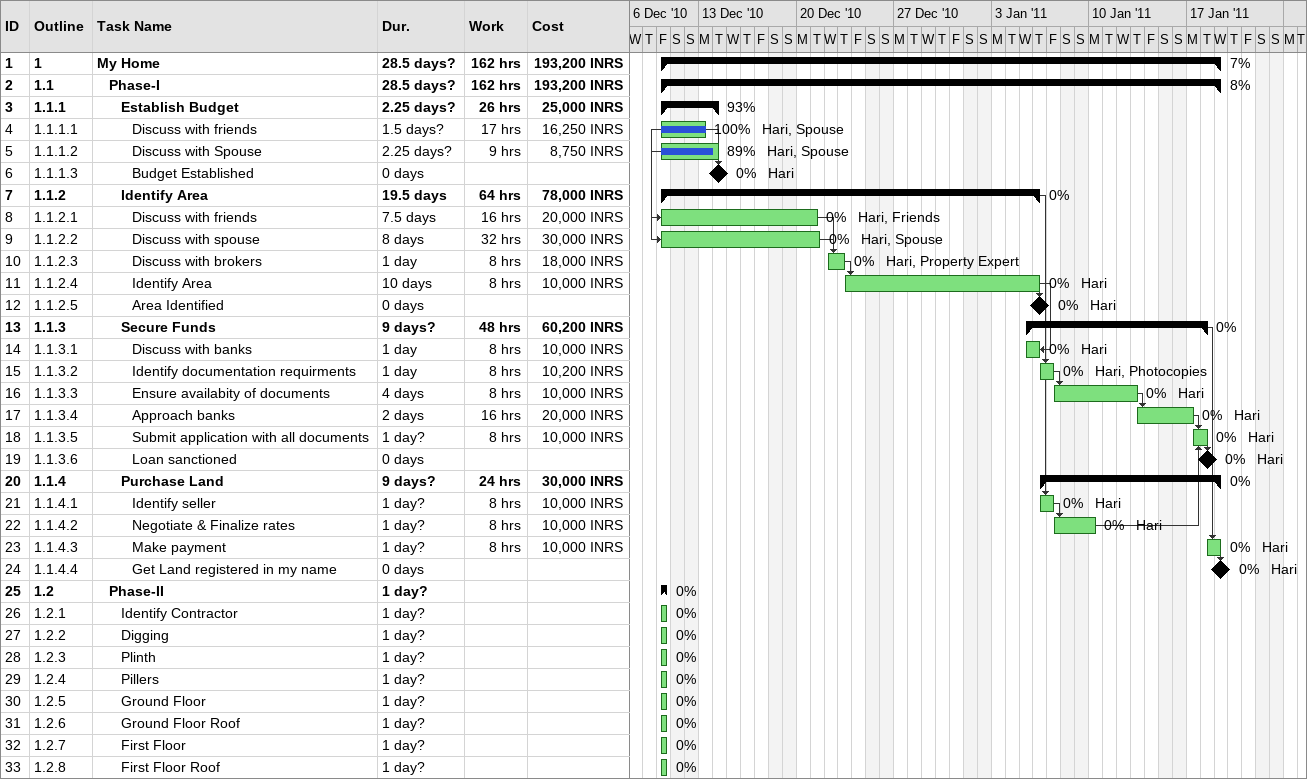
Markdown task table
| ID | WBS | Task | Duration | Start | Finish | Predecessors | Resources | % complete | Work (h) | Cost (INRS) |
|---|---|---|---|---|---|---|---|---|---|---|
| 1 | 1 | **My Home** | 28.5d? | 2010-12-10 | 2011-01-19 |  |  | 7 | 162 | 193200 |
| 2 | 1.1 | **Phase-I** | 28.5d? | 2010-12-10 | 2011-01-19 |  |  | 8 | 162 | 193200 |
| 3 | 1.1.1 | **Establish Budget** | 2.25d? | 2010-12-10 | 2010-12-14 |  |  | 93 | 26 | 25000 |
| 4 | 1.1.1.1 | Discuss with friends | 1.5d? | 2010-12-10 | 2010-12-13 |  | Hari, Spouse | 100 | 17 | 16250 |
| 5 | 1.1.1.2 | Discuss with Spouse | 2.25d? | 2010-12-10 | 2010-12-14 |  | Hari, Spouse | 89 | 9 | 8750 |
| 6 | 1.1.1.3 | Budget Established | 0d | 2010-12-14 | 2010-12-14 | 4, 5 | Hari | 0 |  |  |
| 7 | 1.1.2 | **Identify Area** | 19.5d | 2010-12-10 | 2011-01-06 |  |  | 0 | 64 | 78000 |
| 8 | 1.1.2.1 | Discuss with friends | 7.5d | 2010-12-10 | 2010-12-21 | 4SS | Hari, Friends | 0 | 16 | 20000 |
| 9 | 1.1.2.2 | Discuss with spouse | 8d | 2010-12-10 | 2010-12-21 | 5SS | Hari, Spouse | 0 | 32 | 30000 |
| 10 | 1.1.2.3 | Discuss with brokers | 1d | 2010-12-22 | 2010-12-23 | 8, 9 | Hari, Property Expert | 0 | 8 | 18000 |
| 11 | 1.1.2.4 | Identify Area | 10d | 2010-12-23 | 2011-01-06 | 10 | Hari | 0 | 8 | 10000 |
| 12 | 1.1.2.5 | Area Identified | 0d | 2011-01-06 | 2011-01-06 | 11 | Hari | 0 |  |  |
| 13 | 1.1.3 | **Secure Funds** | 9d? | 2011-01-05 | 2011-01-18 |  |  | 0 | 48 | 60200 |
| 14 | 1.1.3.1 | Discuss with banks | 1d | 2011-01-05 | 2011-01-06 | 11FF | Hari | 0 | 8 | 10000 |
| 15 | 1.1.3.2 | Identify documentation requirments | 1d | 2011-01-06 | 2011-01-07 | 14 | Hari, Photocopies | 0 | 8 | 10200 |
| 16 | 1.1.3.3 | Ensure availabity of documents | 4d | 2011-01-07 | 2011-01-13 | 15 | Hari | 0 | 8 | 10000 |
| 17 | 1.1.3.4 | Approach banks | 2d | 2011-01-13 | 2011-01-17 | 16 | Hari | 0 | 16 | 20000 |
| 18 | 1.1.3.5 | Submit application with all documents | 1d? | 2011-01-17 | 2011-01-18 | 17, 22 | Hari | 0 | 8 | 10000 |
| 19 | 1.1.3.6 | Loan sanctioned | 0d | 2011-01-18 | 2011-01-18 | 18 | Hari | 0 |  |  |
| 20 | 1.1.4 | **Purchase Land** | 9d? | 2011-01-06 | 2011-01-19 |  |  | 0 | 24 | 30000 |
| 21 | 1.1.4.1 | Identify seller | 1d? | 2011-01-06 | 2011-01-07 | 7 | Hari | 0 | 8 | 10000 |
| 22 | 1.1.4.2 | Negotiate & Finalize rates | 1d? | 2011-01-07 | 2011-01-10 | 21 | Hari | 0 | 8 | 10000 |
| 23 | 1.1.4.3 | Make payment | 1d? | 2011-01-18 | 2011-01-19 | 13 | Hari | 0 | 8 | 10000 |
| 24 | 1.1.4.4 | Get Land registered in my name | 0d | 2011-01-19 | 2011-01-19 | 23 | Hari | 0 |  |  |
| 25 | 1.2 | **Phase-II** | 1d? | 2010-12-10 | 2010-12-10 |  |  | 0 |  |  |
| 26 | 1.2.1 | Identify Contractor | 1d? | 2010-12-10 | 2010-12-10 |  |  | 0 |  |  |
| 27 | 1.2.2 | Digging | 1d? | 2010-12-10 | 2010-12-10 |  |  | 0 |  |  |
| 28 | 1.2.3 | Plinth | 1d? | 2010-12-10 | 2010-12-10 |  |  | 0 |  |  |
| 29 | 1.2.4 | Pillers | 1d? | 2010-12-10 | 2010-12-10 |  |  | 0 |  |  |
| 30 | 1.2.5 | Ground Floor | 1d? | 2010-12-10 | 2010-12-10 |  |  | 0 |  |  |
| 31 | 1.2.6 | Ground Floor Roof | 1d? | 2010-12-10 | 2010-12-10 |  |  | 0 |  |  |
| 32 | 1.2.7 | First Floor | 1d? | 2010-12-10 | 2010-12-10 |  |  | 0 |  |  |
| 33 | 1.2.8 | First Floor Roof | 1d? | 2010-12-10 | 2010-12-10 |  |  | 0 |  |  |
